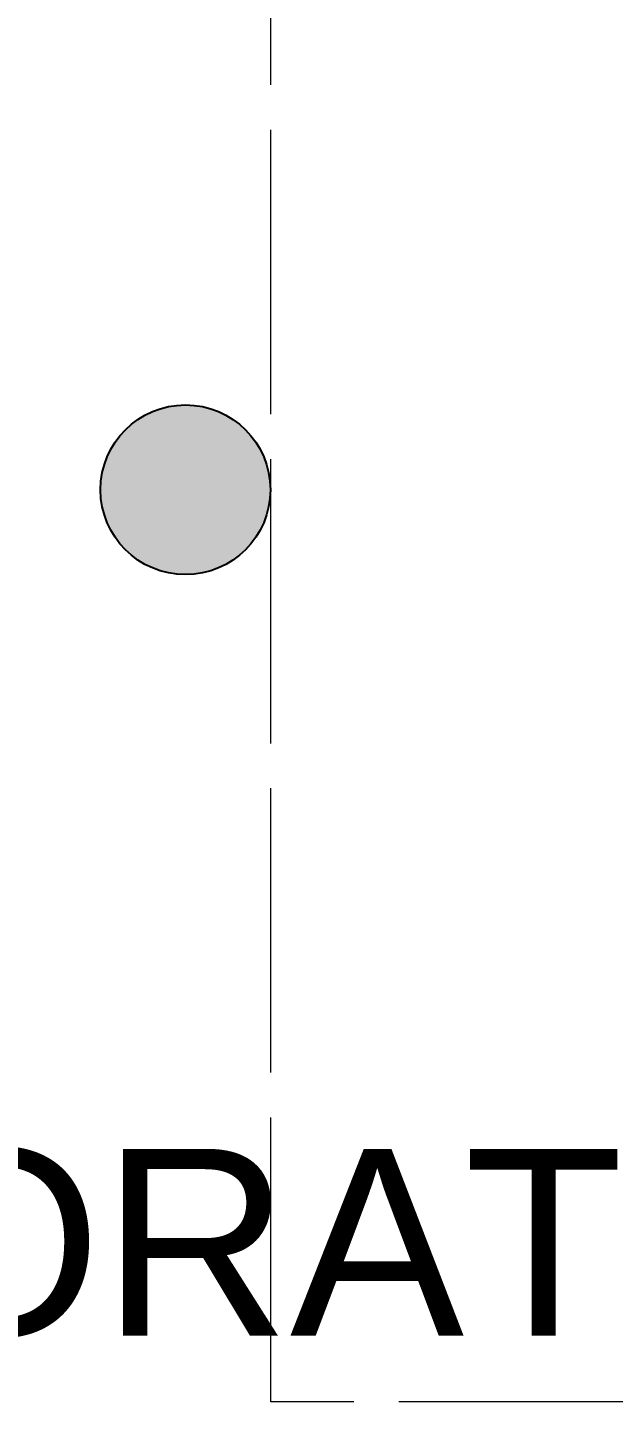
# Model space of a CAD drawing. Header units: metres. Extents: x 512 to 829, y -209 to 245.
# Drawn here: x 731.075 to 732.453, y -79.574 to -76.286 of the extents above; entities that cross this region are included whole.
import ezdxf

# ---------------------------------------------------------------- set-up
doc = ezdxf.new("R2010")
doc.units = ezdxf.units.M
doc.header["$LTSCALE"] = 0.508
doc.linetypes.add('STYLE_04', pattern=[1.52771, 1.319425, -0.208285])
doc.layers.add('AMB-NOVOS', color=10, linetype='Continuous', lineweight=15)
doc.layers.add('None', color=7, linetype='Continuous', lineweight=5)

# ---------------------------------------------------------------- blocks, each defined once
blk = doc.blocks.new('Grupo-1888')
at = {"layer": 'None', "linetype": 'Continuous', "lineweight": 0}
h = blk.add_hatch(color=255, dxfattribs=at)
edge = h.paths.add_edge_path()
edge.add_arc((13.0663, 21.6473), 0.2, 0, 360, ccw=False)
at = {"layer": 'None', "color": 7, "linetype": 'Continuous', "lineweight": 25}
blk.add_circle((13.0663, 21.6473), 0.2, dxfattribs=at)

msp = doc.modelspace()

# ---------------------------------------------------------------- linework, layer by layer
at = {"layer": 'None', "color": 7, "linetype": 'STYLE_04', "lineweight": 5}
for p, q in [((731.6466, -79.5243), (731.6466, -75.2243)), ((734.9466, -79.5243), (731.6466, -79.5243))]:
    msp.add_line(p, q, dxfattribs=at)

# ---------------------------------------------------------------- block references
at = {"layer": 'None', "color": 7}
msp.add_blockref('Grupo-1888', (718.3793, -99.0216), dxfattribs=at)

# ---------------------------------------------------------------- texts
at = {"layer": 'AMB-NOVOS', "linetype": 'Continuous', "lineweight": 0, "insert": (728.9896, -78.928), "char_height": 0.44, "attachment_point": 1}
msp.add_mtext_dynamic_manual_height_columns('\\pi0.61864;{\\fArial|b0|i0|c0|p34;LABORATÓRIO DE \\P\\pi1.3037;ENGENHARIA\\P\\pi2.85961;401}', width=6.624128, gutter_width=1, heights=[0], dxfattribs=at)

doc.saveas('drawing.dxf')
